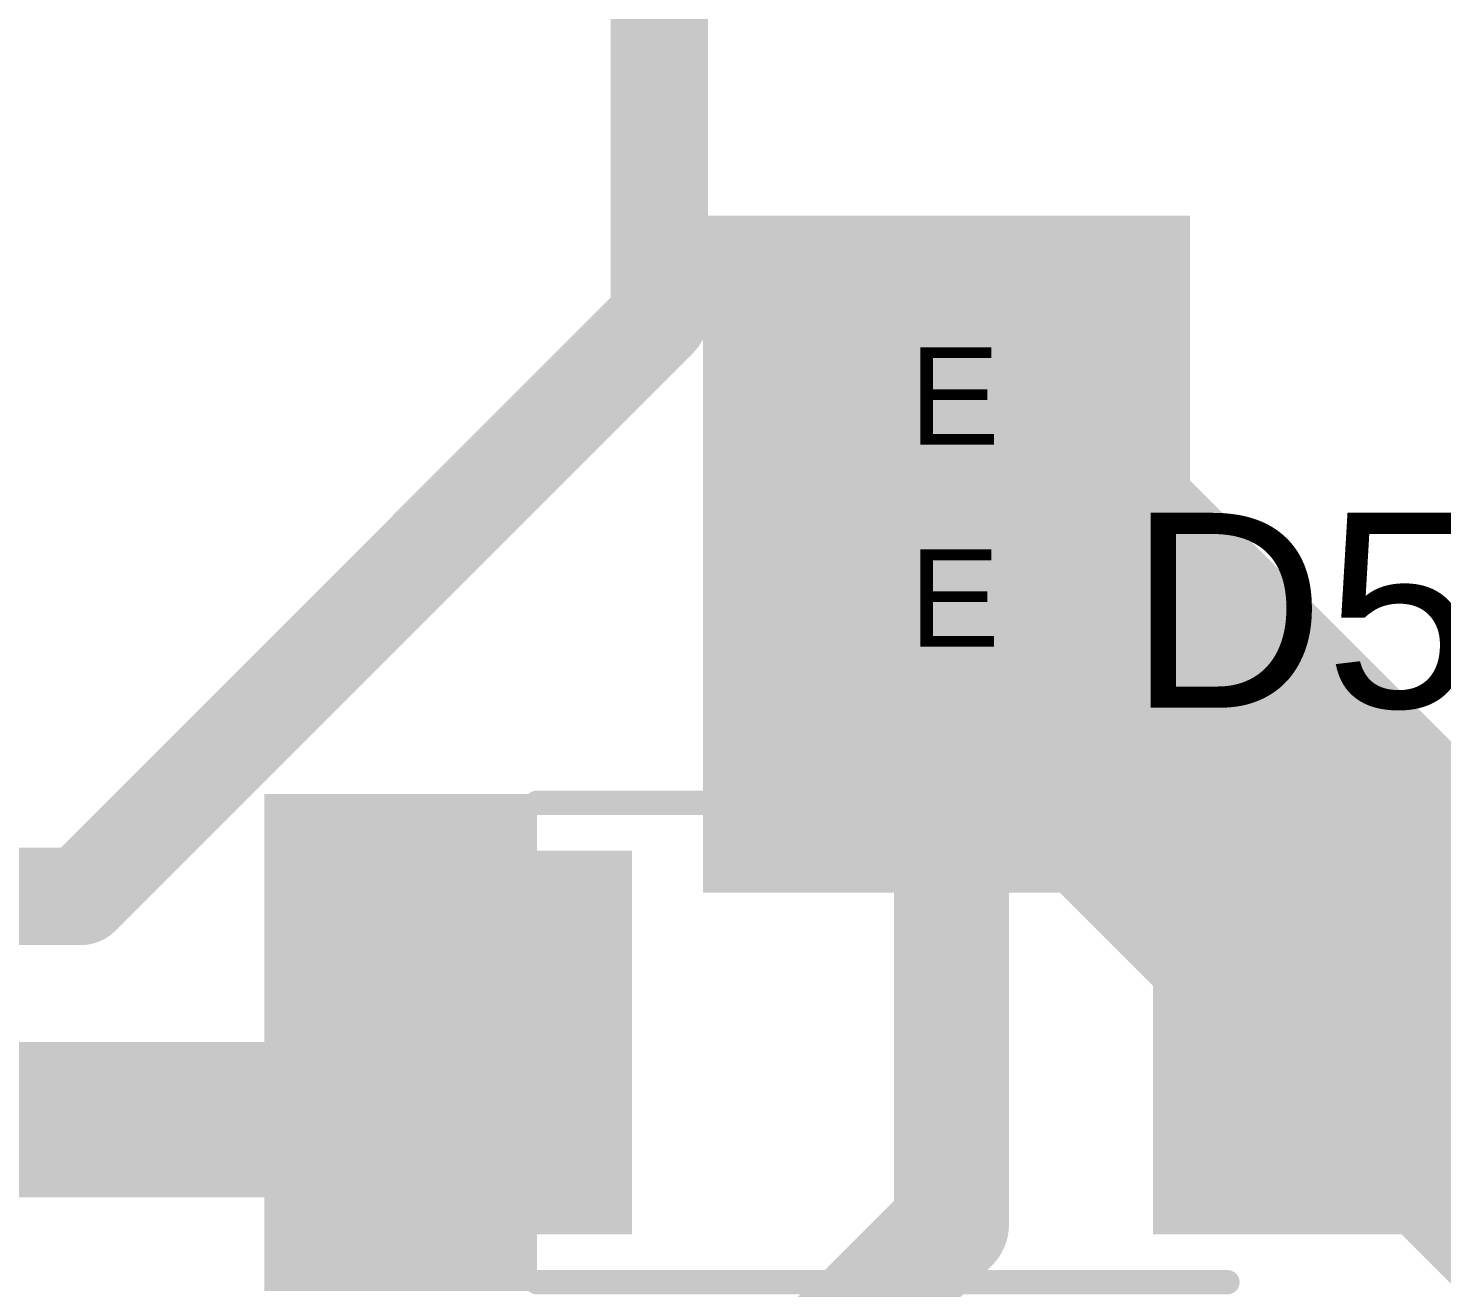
# Model space of a CAD drawing. Header units: inches. Extents: x 68 to 568, y 3 to 460.
# Drawn here: x 160.06 to 167.43, y 18.18 to 24.75 of the extents above; entities that cross this region are included whole.
import ezdxf

# ---------------------------------------------------------------- set-up
doc = ezdxf.new("R2010")
doc.units = ezdxf.units.IN
for name, color, linetype in [('Bottom Layer', 5, 'Continuous'), ('Bottom Solder', 6, 'Continuous'), ('Drill Drawing', 1, 'Continuous'), ('Layer 1', 16, 'Continuous'), ('Layer 2', 76, 'Continuous'), ('Top Layer', 1, 'Continuous'), ('Top Overlay', 2, 'Continuous'), ('Top Paste', 8, 'Continuous'), ('Top Solder', 216, 'Continuous'), ('Via Holes', 16, 'Continuous')]:
    doc.layers.add(name, color=color, linetype=linetype)
doc.styles.add('Arial', font='', dxfattribs={"height": 0.2})
doc.styles.get('Arial').set_extended_font_data('Arial')

# ---------------------------------------------------------------- blocks, each defined once
blk = doc.blocks.new('DO_214AD__SMAF__135')
at = {"layer": 'Top Layer'}
for points in [[(-1.41, -0.95), (-2.75, -0.95), (-2.75, 0.95), (-1.41, 0.95)], [(2.75, -0.95), (1.41, -0.95), (1.41, 0.95), (2.75, 0.95)]]:
    blk.add_hatch(color=1, dxfattribs=at).paths.add_polyline_path(points)
at = {"layer": 'Top Overlay'}
for points in [[(-3.2766, -1.2956), (-2.794, -1.2956), (-2.794, 1.2952), (-3.2766, 1.2952)], [(-3.1496, 0.9904), (-1.8542, 0.9904), (-1.8542, 1.2952), (-3.1496, 1.2952)], [(-3.1496, -1.2956), (-1.8542, -1.2956), (-1.8542, -0.9908), (-3.1496, -0.9908)]]:
    blk.add_hatch(color=2, dxfattribs=at).paths.add_polyline_path(points)
at = {"layer": 'Top Paste'}
for points in [[(-1.41, -0.95), (-2.75, -0.95), (-2.75, 0.95), (-1.41, 0.95)], [(2.75, -0.95), (1.41, -0.95), (1.41, 0.95), (2.75, 0.95)]]:
    blk.add_hatch(color=8, dxfattribs=at).paths.add_polyline_path(points)
at = {"layer": 'Top Solder'}
for points in [[(-1.3592, -1.0008), (-2.8008, -1.0008), (-2.8008, 1.0008), (-1.3592, 1.0008)], [(2.8008, -1.0008), (1.3592, -1.0008), (1.3592, 1.0008), (2.8008, 1.0008)]]:
    blk.add_hatch(color=216, dxfattribs=at).paths.add_polyline_path(points)
at = {"layer": 'Top Overlay'}
for points in [[(-1.8542, 1.25, 0.127, 0.127, 0), (1.7472, 1.25, 0.127, 0.127, 0)], [(-1.8542, -1.25, 0.127, 0.127, 0), (1.7472, -1.25, 0.127, 0.127, 0)]]:
    blk.add_lwpolyline(points, format="xyseb", dxfattribs=at)
for points in [[(-1.886, 1.25, 0.0635, 0.0635, 1), (-1.8224, 1.25, 0.0635, 0.0635, 1)], [(1.7154, 1.25, 0.0635, 0.0635, 1), (1.7789, 1.25, 0.0635, 0.0635, 1)], [(-1.886, -1.25, 0.0635, 0.0635, 1), (-1.8224, -1.25, 0.0635, 0.0635, 1)], [(1.7154, -1.25, 0.0635, 0.0635, 1), (1.7789, -1.25, 0.0635, 0.0635, 1)]]:
    blk.add_lwpolyline(points, format="xyseb", close=True, dxfattribs=at)

msp = doc.modelspace()

# ---------------------------------------------------------------- hatches: boundary and pattern name
at = {"layer": 'Bottom Layer'}
msp.add_hatch(color=5, dxfattribs=at).paths.add_polyline_path([(163.9316, 21.2594), (165.8366, 21.2594), (165.8366, 23.774), (163.9316, 23.774)])
h = msp.add_hatch(color=5, dxfattribs=at)
edge = h.paths.add_edge_path()
edge.add_arc((164.8714, 22.885), 0.3, 0, 360)
h = msp.add_hatch(color=5, dxfattribs=at)
edge = h.paths.add_edge_path()
edge.add_arc((164.8714, 21.8312), 0.3, 0, 360)
at = {"layer": 'Bottom Solder'}
h = msp.add_hatch(color=6, dxfattribs=at)
edge = h.paths.add_edge_path()
edge.add_arc((164.8714, 22.885), 0.4016, 0, 360)
h = msp.add_hatch(color=6, dxfattribs=at)
edge = h.paths.add_edge_path()
edge.add_arc((164.8714, 21.8312), 0.4016, 0, 360)
at = {"layer": 'Layer 1'}
h = msp.add_hatch(color=16, dxfattribs=at)
edge = h.paths.add_edge_path()
edge.add_arc((164.8714, 22.885), 0.3, 0, 360)
h = msp.add_hatch(color=16, dxfattribs=at)
edge = h.paths.add_edge_path()
edge.add_arc((164.8714, 21.8312), 0.3, 0, 360)
at = {"layer": 'Layer 2'}
for points in [[(163.576, 20.2437), (166.116, 20.2437), (166.116, 23.774), (163.576, 23.774)], [(163.9316, 20.2437), (165.8366, 20.2437), (165.8366, 23.774), (163.9316, 23.774)]]:
    msp.add_hatch(color=76, dxfattribs=at).paths.add_polyline_path(points)
h = msp.add_hatch(color=76, dxfattribs=at)
edge = h.paths.add_edge_path()
edge.add_arc((164.8714, 22.885), 0.3, 0, 360)
h = msp.add_hatch(color=76, dxfattribs=at)
edge = h.paths.add_edge_path()
edge.add_arc((164.8714, 21.8312), 0.3, 0, 360)
at = {"layer": 'Top Layer'}
h = msp.add_hatch(color=1, dxfattribs=at)
edge = h.paths.add_edge_path()
edge.add_arc((164.8714, 22.885), 0.3, 0, 360)
h = msp.add_hatch(color=1, dxfattribs=at)
edge = h.paths.add_edge_path()
edge.add_arc((164.8714, 21.8312), 0.3, 0, 360)
for points in [[(165.9738, 18.513), (168.7703, 18.513), (168.7703, 20.413), (165.9738, 20.413)], [(155.9717, 18.655), (163.1538, 18.655), (163.1538, 19.4651), (155.9717, 19.4651)]]:
    msp.add_hatch(color=1, dxfattribs=at).paths.add_polyline_path(points)
at = {"layer": 'Top Solder'}
h = msp.add_hatch(color=216, dxfattribs=at)
edge = h.paths.add_edge_path()
edge.add_arc((164.8714, 22.885), 0.4016, 0, 360)
h = msp.add_hatch(color=216, dxfattribs=at)
edge = h.paths.add_edge_path()
edge.add_arc((164.8714, 21.8312), 0.4016, 0, 360)
at = {"layer": 'Via Holes'}
h = msp.add_hatch(color=7, dxfattribs=at)
edge = h.paths.add_edge_path()
edge.add_arc((164.8714, 22.885), 0.15, 0, 360)
h = msp.add_hatch(color=7, dxfattribs=at)
edge = h.paths.add_edge_path()
edge.add_arc((164.8714, 21.8312), 0.15, 0, 360)

# ---------------------------------------------------------------- linework, layer by layer
at = {"layer": 'Layer 2'}
for points in [[(164.8714, 21.8312, 2, 2, 0), (165.2648, 21.8312, 2, 2, 0)], [(165.2648, 21.8312, 2, 2, 0), (180.2094, 6.8866, 2, 2, 0)]]:
    msp.add_lwpolyline(points, format="xyseb", dxfattribs=at)
for points in [[(164.3714, 21.8312, 1, 1, 1), (165.3714, 21.8312, 1, 1, 1)], [(164.7648, 21.8312, 1, 1, 1), (165.7648, 21.8312, 1, 1, 1)], [(164.7648, 21.8312, 1, 1, 1), (165.7648, 21.8312, 1, 1, 1)]]:
    msp.add_lwpolyline(points, format="xyseb", close=True, dxfattribs=at)
at = {"layer": 'Top Layer'}
for points in [[(163.3474, 23.2417, 0.508, 0.508, 0), (163.3474, 35.1278, 0.508, 0.508, 0)], [(160.3307, 20.225, 0.508, 0.508, 0), (163.3474, 23.2417, 0.508, 0.508, 0)], [(164.8714, 21.8312, 0.6, 0.6, 0), (164.8714, 22.885, 0.6, 0.6, 0)], [(164.8714, 18.513, 0.6, 0.6, 0), (164.8714, 21.8312, 0.6, 0.6, 0)], [(159.0358, 20.225, 0.508, 0.508, 0), (160.3307, 20.225, 0.508, 0.508, 0)], [(164.2142, 17.8558, 0.6, 0.6, 0), (164.8714, 18.513, 0.6, 0.6, 0)]]:
    msp.add_lwpolyline(points, format="xyseb", dxfattribs=at)
for points in [[(163.2204, 23.2417, 0.254, 0.254, 1), (163.4744, 23.2417, 0.254, 0.254, 1)], [(163.2204, 23.2417, 0.254, 0.254, 1), (163.4744, 23.2417, 0.254, 0.254, 1)], [(164.7214, 22.885, 0.3, 0.3, 1), (165.0214, 22.885, 0.3, 0.3, 1)], [(164.7214, 21.8312, 0.3, 0.3, 1), (165.0214, 21.8312, 0.3, 0.3, 1)], [(164.7214, 21.8312, 0.3, 0.3, 1), (165.0214, 21.8312, 0.3, 0.3, 1)], [(160.2037, 20.225, 0.254, 0.254, 1), (160.4577, 20.225, 0.254, 0.254, 1)], [(160.2037, 20.225, 0.254, 0.254, 1), (160.4577, 20.225, 0.254, 0.254, 1)], [(164.7214, 18.513, 0.3, 0.3, 1), (165.0214, 18.513, 0.3, 0.3, 1)], [(164.7214, 18.513, 0.3, 0.3, 1), (165.0214, 18.513, 0.3, 0.3, 1)]]:
    msp.add_lwpolyline(points, format="xyseb", close=True, dxfattribs=at)

# ---------------------------------------------------------------- block references
msp.add_blockref('DO_214AD__SMAF__135', (164.5638, 19.463))

# ---------------------------------------------------------------- texts
at = {"layer": 'Drill Drawing', "style": 'Arial'}
for p in [(164.6513, 22.5803), (164.6513, 21.5265)]:
    msp.add_text('E', height=0.508, dxfattribs=at).set_placement(p)
at = {"layer": 'Top Overlay', "style": 'Arial'}
msp.add_text('D51', height=1.016, dxfattribs=at).set_placement((165.7946, 21.2092))

doc.saveas('drawing.dxf')
